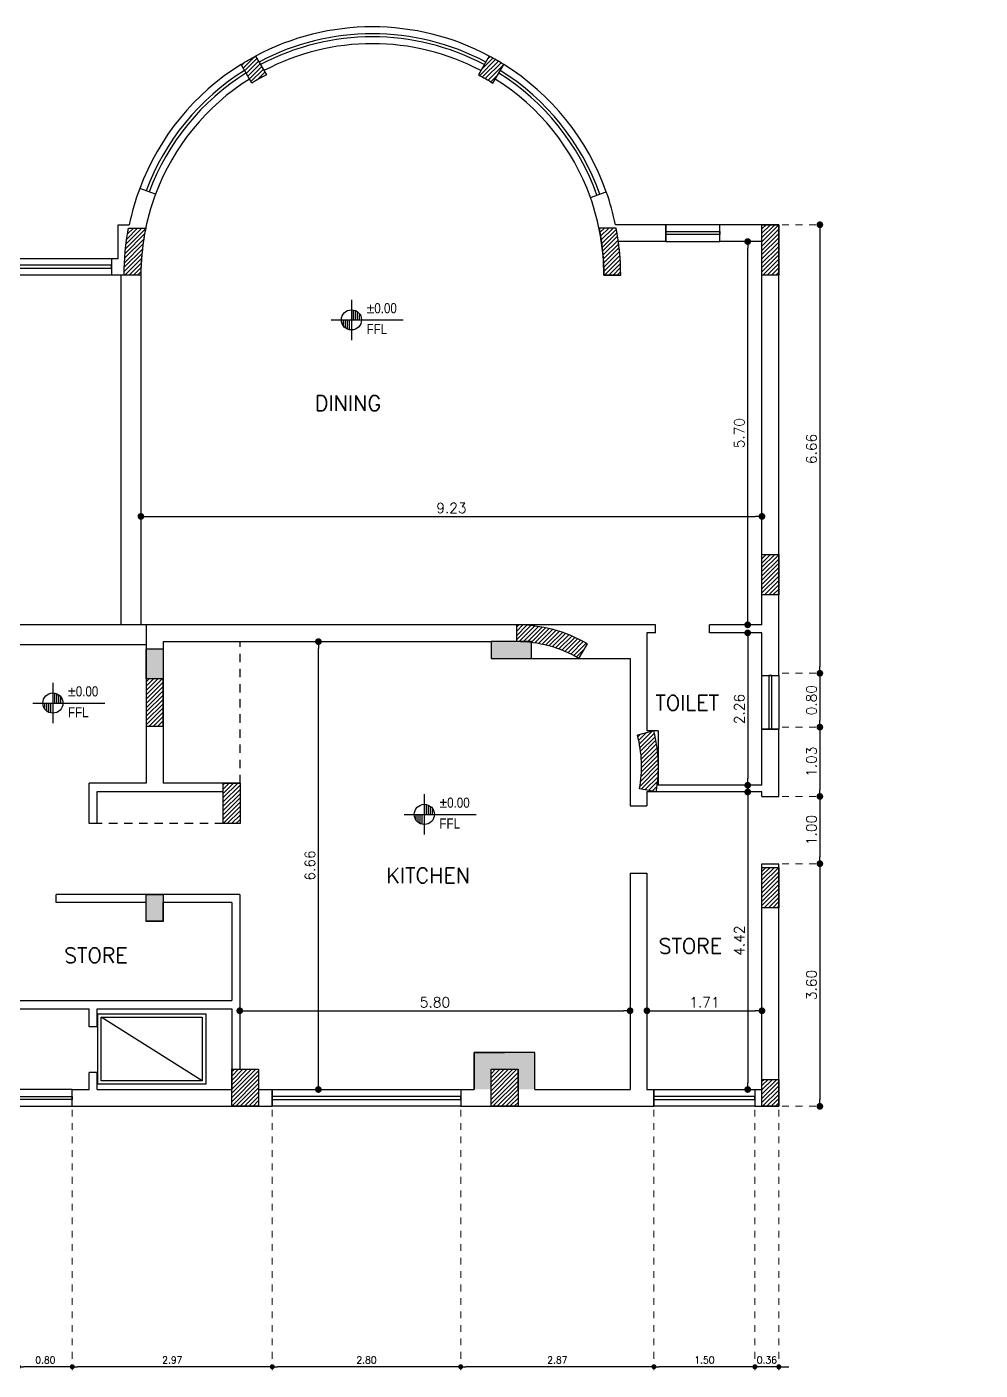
# Model space of a CAD drawing. Header units: metres. Extents: x 2217 to 2595, y -381 to -273.
# Drawn here: x 2360.15 to 2374.32, y -361.65 to -341.69 of the extents above; entities that cross this region are included whole.
import ezdxf

# ---------------------------------------------------------------- set-up
doc = ezdxf.new("R2010")
doc.units = ezdxf.units.M
doc.header["$LTSCALE"] = 0.5
doc.header["$MEASUREMENT"] = 0
doc.header["$PDMODE"] = 3
doc.header["$PDSIZE"] = -1
doc.linetypes.add('DOT2', pattern=[0.125, 0, -0.125])
doc.linetypes.add('HIDDEN', pattern=[0.375, 0.25, -0.125])
for name, color, linetype in [('A-COL', 11, 'Continuous'), ('A-COLH', 1, 'Continuous'), ('A-EDM', 3, 'Continuous'), ('A-ELV', 3, 'Continuous'), ('A-LVL', 4, 'Continuous'), ('A-LVL-50', 4, 'Continuous'), ('A-STR', 115, 'Continuous'), ('A-WIN', 132, 'Continuous'), ('ceramic', 6, 'Continuous')]:
    doc.layers.add(name, color=color, linetype=linetype)
doc.layers.add('A-Wall', color=7, linetype='Continuous', lineweight=30)
doc.styles.add('ROMANS', font='romans.shx')
doc.styles.add('S100', font='romans.shx', dxfattribs={"width": 0.9})
doc.styles.add('TECHNIC', font='technic_.ttf')
doc.dimstyles.new('dim50', dxfattribs={"dimscale": 50, "dimtxt": 0.003, "dimasz": 0.002, "dimexe": 0.001, "dimexo": 0.001, "dimgap": 0.001, "dimtad": 1, "dimzin": 0, "dimdsep": 46, "dimtxsty": 'ROMANS', "dimblk": 'DOT', "dimcen": 0, "dimclrd": 5, "dimclre": 1, "dimclrt": 7, "dimadec": 0, "dimazin": 0, "dimtfac": 1, "dimtix": 1, "dimtmove": 2, "dimatfit": 3, "dimldrblk": 'DTICK', "dimfxl": 1, "dimtolj": 1, "dimtzin": 0, "dimlwe": 20, "dimarcsym": 0})
doc.dimstyles.new('dim50 new', dxfattribs={"dimscale": 50, "dimtxt": 0.002, "dimasz": 0.0015, "dimexe": 0.001, "dimexo": 0.001, "dimgap": 0.001, "dimtad": 1, "dimzin": 0, "dimdsep": 46, "dimtxsty": 'ROMANS', "dimblk": 'DOT', "dimcen": 0, "dimclrd": 5, "dimclre": 1, "dimclrt": 7, "dimadec": 0, "dimazin": 0, "dimtfac": 1, "dimtix": 1, "dimtmove": 2, "dimatfit": 3, "dimldrblk": 'DTICK', "dimfxl": 1, "dimtolj": 1, "dimtzin": 0, "dimlwe": 20, "dimarcsym": 0})
pattern_1 = [(45, (-727.746475, -1998.83578), (-0.0318198052, 0.0318198052), [])]
pattern_2 = [(45, (-903.425334, -1947.678706), (-0.0318198052, 0.0318198052), [])]
pattern_3 = [(45, (1613.430856, -2356.567373), (-0.0318198052, 0.0318198052), [])]

# ---------------------------------------------------------------- blocks, each defined once
blk = doc.blocks.new('A$C1746cf11')
at = {"layer": 'A-COL', "ltscale": 0.5}
for points in [[(21, 6.35), (20.75, 6.35), (20.75, 6.8), (21, 6.8)], [(21, 3.148), (20.88, 3.148), (20.88, 3.148), (20.75, 3.148), (20.75, 2.748), (21, 2.748)]]:
    blk.add_hatch(color=4, dxfattribs=at).paths.add_polyline_path(points)
h = blk.add_hatch(color=4, dxfattribs=at)
h.paths.add_polyline_path([(26.475, 6.891, 0.030325), (26.25, 6.905), (26.25, 6.905), (26.075, 6.905), (26.075, 6.655), (26.475, 6.655)])
h.paths.add_polyline_path([(26.075, 6.905), (25.875, 6.905), (25.875, 6.655), (26.075, 6.655)])
h = blk.add_hatch(color=4, dxfattribs=at)
h.paths.add_polyline_path([(26.525, 0.8), (26.075, 0.8), (26.075, 0.55), (26.275, 0.55), (26.275, 0.3), (26.525, 0.3)])
h.paths.add_polyline_path([(26.075, 0.8), (25.625, 0.8), (25.625, 0.3), (25.875, 0.3), (25.875, 0.55), (26.075, 0.55)])
h = blk.add_hatch(color=4, dxfattribs=at)
h.paths.add_polyline_path([(26.525, 0.3), (26.275, 0.3), (26.275, 0.25), (26.525, 0.25)])
h.paths.add_polyline_path([(25.875, 0.3), (25.625, 0.3), (25.625, 0.25), (25.875, 0.25)])
at = {"layer": 'A-COLH', "ltscale": 0.5}
h = blk.add_hatch(dxfattribs=at)
h.set_pattern_fill('ANSI31', color=256, scale=0.36)
h.set_pattern_definition(pattern_1)
edge = h.paths.add_edge_path()
edge.add_line((20.67, 12.35), (20.42, 12.35))
edge.add_arc((24.11, 12.35), 3.69, 169.0646, 180, ccw=False)
edge.add_line((20.487, 13.05), (20.742, 13.05))
edge.add_arc((24.11, 12.35), 3.44, 168.259, 180)
h = blk.add_hatch(dxfattribs=at)
h.set_pattern_fill('ANSI31', color=256, scale=0.36)
h.set_pattern_definition(pattern_1)
edge = h.paths.add_edge_path()
edge.add_line((27.55, 12.35), (27.8, 12.35))
edge.add_arc((24.11, 12.35), 3.69, 0, 10.9354)
edge.add_line((27.733, 13.05), (27.478, 13.05))
edge.add_arc((24.11, 12.35), 3.44, 0, 11.741, ccw=False)
h = blk.add_hatch(dxfattribs=at)
h.set_pattern_fill('ANSI31', color=256, scale=0.36)
h.set_pattern_definition(pattern_1)
h.paths.add_polyline_path([(29.9, 13.1), (30.15, 13.1), (30.15, 12.35), (29.9, 12.35)])
h = blk.add_hatch(dxfattribs=at)
h.set_pattern_fill('ANSI31', color=256, scale=0.36)
h.set_pattern_definition(pattern_1)
h.paths.add_polyline_path([(29.9, 8.2), (30.15, 8.2), (30.15, 7.6), (29.9, 7.6)])
h = blk.add_hatch(dxfattribs=at)
h.set_pattern_fill('ANSI31', color=256, scale=0.36)
h.set_pattern_definition(pattern_2)
h.paths.add_polyline_path([(26.25, 7.155), (26.25, 7.155), (26.25, 6.905, -0.131652), (27.18, 6.656), (27.305, 6.872, 0.131619)])
h = blk.add_hatch(dxfattribs=at)
h.set_pattern_fill('ANSI31', color=256, scale=0.36)
h.set_pattern_definition(pattern_1)
h.paths.add_polyline_path([(21, 6.35), (20.75, 6.35), (20.75, 5.65), (21, 5.65)])
h = blk.add_hatch(dxfattribs=at)
h.set_pattern_fill('ANSI31', color=256, scale=0.36)
h.set_pattern_definition(pattern_2)
h.paths.add_polyline_path([(28.292, 5.577), (28.19, 5.551), (28.19, 4.696), (28.327, 4.671, 0.034974), (28.358, 4.964), (28.358, 5.126, 0.054204)])
h.paths.add_polyline_path([(28.19, 5.551), (28.05, 5.514, -0.108727), (28.081, 4.715), (28.19, 4.696)])
h = blk.add_hatch(dxfattribs=at)
h.set_pattern_fill('ANSI31', color=256, scale=0.36)
h.set_pattern_definition(pattern_1)
h.paths.add_polyline_path([(21.895, 4.8), (22.145, 4.8), (22.145, 4.2), (21.895, 4.2)])
h = blk.add_hatch(dxfattribs=at)
h.set_pattern_fill('ANSI31', color=256, scale=0.36)
h.set_pattern_definition(pattern_1)
h.paths.add_polyline_path([(29.9, 3.55), (30.15, 3.55), (30.15, 2.95), (29.9, 2.95)])
h = blk.add_hatch(dxfattribs=at)
h.set_pattern_fill('ANSI31', color=256, scale=0.36)
h.set_pattern_definition(pattern_1)
h.paths.add_polyline_path([(22.02, 0.55), (22.42, 0.55), (22.42, 0), (22.02, 0)])
h = blk.add_hatch(dxfattribs=at)
h.set_pattern_fill('ANSI31', color=256, scale=0.36)
h.set_pattern_definition(pattern_1)
h.paths.add_polyline_path([(25.875, 0.55), (26.275, 0.55), (26.275, 0), (25.875, 0)])
h = blk.add_hatch(dxfattribs=at)
h.set_pattern_fill('ANSI31', color=256, scale=0.36)
h.set_pattern_definition(pattern_1)
h.paths.add_polyline_path([(29.9, 0.4), (30.15, 0.4), (30.15, 0), (29.9, 0)])
at = {"layer": 'A-COL', "ltscale": 0.5}
for p, q in [((26.25, 7.155), (26.25, 6.905)), ((27.18, 6.656), (27.305, 6.872)), ((28.292, 5.577), (28.05, 5.514)), ((28.327, 4.671), (28.081, 4.715)), ((25.625, 0.25), (25.625, 0.8)), ((25.625, 0.8), (26.075, 0.8)), ((26.525, 0.8), (26.075, 0.8)), ((26.525, 0.25), (26.525, 0.8)), ((26.275, 0.25), (26.275, 0.55))]:
    blk.add_line(p, q, dxfattribs=at)
for points in [[(20.67, 12.35), (20.42, 12.35, -0.047751), (20.487, 13.05), (20.742, 13.05, 0.051275)], [(27.55, 12.35), (27.8, 12.35, 0.047751), (27.733, 13.05), (27.478, 13.05, -0.051275)]]:
    blk.add_lwpolyline(points, format="xyb", close=True, dxfattribs=at)
for points in [[(29.9, 13.1), (30.15, 13.1), (30.15, 12.35), (29.9, 12.35)], [(29.9, 8.2), (30.15, 8.2), (30.15, 7.6), (29.9, 7.6)], [(21, 6.35), (20.75, 6.35), (20.75, 6.8), (21, 6.8)], [(25.875, 6.655), (26.475, 6.655), (26.475, 6.906), (25.875, 6.906)], [(20.75, 5.65), (21, 5.65), (21, 5.8), (21, 6.35), (20.75, 6.35)], [(21.895, 4.8), (22.145, 4.8), (22.145, 4.2), (21.895, 4.2)], [(29.9, 3.55), (30.15, 3.55), (30.15, 2.95), (29.9, 2.95)], [(20.75, 3.148), (21, 3.148), (21, 2.748), (20.75, 2.748)], [(22.02, 0.55), (22.42, 0.55), (22.42, 0), (22.02, 0)], [(25.875, 0.55), (26.275, 0.55), (26.275, 0), (25.875, 0)], [(29.9, 0.4), (30.15, 0.4), (30.15, 0), (29.9, 0)]]:
    blk.add_lwpolyline(points, close=True, dxfattribs=at)
for radius, start, end in [(2.11, 60, 90), (1.86, 60, 90), (1.86, 349.7886, 14.6096), (2.11, 349.7886, 14.6096)]:
    blk.add_arc((26.25, 5.045), radius, start, end, dxfattribs=at)
blk = doc.blocks.new('_Dot')
at = {"color": 0, "linetype": 'ByBlock', "lineweight": -2}
blk.add_line((-0.5, 0), (-1, 0), dxfattribs=at)
at = {"color": 0, "linetype": 'ByBlock', "const_width": 0.5}
blk.add_lwpolyline([(-0.25, 0, 1), (0.25, 0, 1)], format="xyb", close=True, dxfattribs=at)
blk = doc.blocks.new('*D89')
at = {"layer": 'A-EDM', "color": 1, "linetype": 'DOT2', "lineweight": 20, "ltscale": 0.5, "transparency": 16777216}
for p, q in [((2370.972, -357.782), (2370.972, -361.652)), ((2371.327, -357.782), (2371.327, -361.652))]:
    blk.add_line(p, q, dxfattribs=at)
at = {"layer": 'A-EDM', "color": 5, "lineweight": -2, "ltscale": 0.5, "transparency": 16777216}
for p, q in [((2370.897, -361.602), (2370.822, -361.602)), ((2371.327, -361.602), (2370.972, -361.602)), ((2371.402, -361.602), (2371.477, -361.602))]:
    blk.add_line(p, q, dxfattribs=at)
at = {"layer": 'DEFPOINTS', "color": 0, "ltscale": 0.5, "transparency": 16777216}
for p in [(2370.972, -357.732), (2371.327, -357.732), (2370.972, -361.602)]:
    blk.add_point(p, dxfattribs=at)
at = {"layer": 'A-EDM', "color": 5, "lineweight": -2, "ltscale": 0.5, "transparency": 16777216, "xscale": 0.075, "yscale": 0.075, "zscale": 0.075}
blk.add_blockref('_Dot', (2370.972, -361.602), dxfattribs=at)
at = {"layer": 'A-EDM', "color": 5, "lineweight": -2, "ltscale": 0.5, "transparency": 16777216, "xscale": 0.075, "yscale": 0.075, "zscale": 0.075, "rotation": 180}
blk.add_blockref('_Dot', (2371.327, -361.602), dxfattribs=at)
at = {"layer": 'A-EDM', "color": 7, "ltscale": 0.5, "transparency": 16777216, "insert": (2371.15, -361.502), "char_height": 0.1, "attachment_point": 5, "style": 'ROMANS'}
blk.add_mtext('\\A1;0.36', dxfattribs=at)
blk = doc.blocks.new('DTICK')
for p, q in [((-1.21, 0), (1.21, 0)), ((0, 1.21), (0, -1.21))]:
    blk.add_line(p, q)
at = {"color": 3}
blk.add_line((-0.63, -0.63), (0.63, 0.63), dxfattribs=at)
blk = doc.blocks.new('*D90')
at = {"layer": 'A-EDM', "color": 1, "linetype": 'DOT2', "lineweight": 20, "ltscale": 0.5, "transparency": 16777216}
for p, q in [((2369.472, -357.782), (2369.472, -361.652)), ((2370.972, -357.782), (2370.972, -361.652))]:
    blk.add_line(p, q, dxfattribs=at)
at = {"layer": 'A-EDM', "color": 5, "lineweight": -2, "ltscale": 0.5, "transparency": 16777216}
blk.add_line((2370.897, -361.602), (2369.547, -361.602), dxfattribs=at)
at = {"layer": 'DEFPOINTS', "color": 0, "ltscale": 0.5, "transparency": 16777216}
for p in [(2369.472, -357.732), (2370.972, -357.732), (2369.472, -361.602)]:
    blk.add_point(p, dxfattribs=at)
at = {"layer": 'A-EDM', "color": 5, "lineweight": -2, "ltscale": 0.5, "transparency": 16777216, "xscale": 0.075, "yscale": 0.075, "zscale": 0.075, "rotation": 180}
blk.add_blockref('_Dot', (2369.472, -361.602), dxfattribs=at)
at = {"layer": 'A-EDM', "color": 5, "lineweight": -2, "ltscale": 0.5, "transparency": 16777216, "xscale": 0.075, "yscale": 0.075, "zscale": 0.075}
blk.add_blockref('_Dot', (2370.972, -361.602), dxfattribs=at)
at = {"layer": 'A-EDM', "color": 7, "ltscale": 0.5, "transparency": 16777216, "insert": (2370.222, -361.502), "char_height": 0.1, "attachment_point": 5, "style": 'ROMANS'}
blk.add_mtext('\\A1;1.50', dxfattribs=at)
blk = doc.blocks.new('*D91')
at = {"layer": 'A-EDM', "color": 1, "linetype": 'DOT2', "lineweight": 20, "ltscale": 0.5, "transparency": 16777216}
for p, q in [((2366.6, -357.782), (2366.6, -361.652)), ((2369.472, -357.782), (2369.472, -361.652))]:
    blk.add_line(p, q, dxfattribs=at)
at = {"layer": 'A-EDM', "color": 5, "lineweight": -2, "ltscale": 0.5, "transparency": 16777216}
blk.add_line((2369.397, -361.602), (2366.675, -361.602), dxfattribs=at)
at = {"layer": 'DEFPOINTS', "color": 0, "ltscale": 0.5, "transparency": 16777216}
for p in [(2366.6, -357.732), (2369.472, -357.732), (2366.6, -361.602)]:
    blk.add_point(p, dxfattribs=at)
at = {"layer": 'A-EDM', "color": 5, "lineweight": -2, "ltscale": 0.5, "transparency": 16777216, "xscale": 0.075, "yscale": 0.075, "zscale": 0.075, "rotation": 180}
blk.add_blockref('_Dot', (2366.6, -361.602), dxfattribs=at)
at = {"layer": 'A-EDM', "color": 5, "lineweight": -2, "ltscale": 0.5, "transparency": 16777216, "xscale": 0.075, "yscale": 0.075, "zscale": 0.075}
blk.add_blockref('_Dot', (2369.472, -361.602), dxfattribs=at)
at = {"layer": 'A-EDM', "color": 7, "ltscale": 0.5, "transparency": 16777216, "insert": (2368.036, -361.502), "char_height": 0.1, "attachment_point": 5, "style": 'ROMANS'}
blk.add_mtext('\\A1;2.87', dxfattribs=at)
blk = doc.blocks.new('*D92')
at = {"layer": 'A-EDM', "color": 1, "linetype": 'DOT2', "lineweight": 20, "ltscale": 0.5, "transparency": 16777216}
for p, q in [((2363.8, -357.782), (2363.8, -361.652)), ((2366.6, -357.782), (2366.6, -361.652))]:
    blk.add_line(p, q, dxfattribs=at)
at = {"layer": 'A-EDM', "color": 5, "lineweight": -2, "ltscale": 0.5, "transparency": 16777216}
blk.add_line((2366.525, -361.602), (2363.875, -361.602), dxfattribs=at)
at = {"layer": 'DEFPOINTS', "color": 0, "ltscale": 0.5, "transparency": 16777216}
for p in [(2363.8, -357.732), (2366.6, -357.732), (2363.8, -361.602)]:
    blk.add_point(p, dxfattribs=at)
at = {"layer": 'A-EDM', "color": 5, "lineweight": -2, "ltscale": 0.5, "transparency": 16777216, "xscale": 0.075, "yscale": 0.075, "zscale": 0.075, "rotation": 180}
blk.add_blockref('_Dot', (2363.8, -361.602), dxfattribs=at)
at = {"layer": 'A-EDM', "color": 5, "lineweight": -2, "ltscale": 0.5, "transparency": 16777216, "xscale": 0.075, "yscale": 0.075, "zscale": 0.075}
blk.add_blockref('_Dot', (2366.6, -361.602), dxfattribs=at)
at = {"layer": 'A-EDM', "color": 7, "ltscale": 0.5, "transparency": 16777216, "insert": (2365.2, -361.502), "char_height": 0.1, "attachment_point": 5, "style": 'ROMANS'}
blk.add_mtext('\\A1;2.80', dxfattribs=at)
blk = doc.blocks.new('*D93')
at = {"layer": 'A-EDM', "color": 1, "linetype": 'DOT2', "lineweight": 20, "ltscale": 0.5, "transparency": 16777216}
for p, q in [((2360.828, -357.782), (2360.828, -361.652)), ((2363.8, -357.782), (2363.8, -361.652))]:
    blk.add_line(p, q, dxfattribs=at)
at = {"layer": 'A-EDM', "color": 5, "lineweight": -2, "ltscale": 0.5, "transparency": 16777216}
blk.add_line((2363.725, -361.602), (2360.903, -361.602), dxfattribs=at)
at = {"layer": 'DEFPOINTS', "color": 0, "ltscale": 0.5, "transparency": 16777216}
for p in [(2360.828, -357.732), (2363.8, -357.732), (2360.828, -361.602)]:
    blk.add_point(p, dxfattribs=at)
at = {"layer": 'A-EDM', "color": 5, "lineweight": -2, "ltscale": 0.5, "transparency": 16777216, "xscale": 0.075, "yscale": 0.075, "zscale": 0.075, "rotation": 180}
blk.add_blockref('_Dot', (2360.828, -361.602), dxfattribs=at)
at = {"layer": 'A-EDM', "color": 5, "lineweight": -2, "ltscale": 0.5, "transparency": 16777216, "xscale": 0.075, "yscale": 0.075, "zscale": 0.075}
blk.add_blockref('_Dot', (2363.8, -361.602), dxfattribs=at)
at = {"layer": 'A-EDM', "color": 7, "ltscale": 0.5, "transparency": 16777216, "insert": (2362.314, -361.502), "char_height": 0.1, "attachment_point": 5, "style": 'ROMANS'}
blk.add_mtext('\\A1;2.97', dxfattribs=at)
blk = doc.blocks.new('*D94')
at = {"layer": 'A-EDM', "color": 1, "linetype": 'DOT2', "lineweight": 20, "ltscale": 0.5, "transparency": 16777216}
for p, q in [((2360.028, -357.782), (2360.028, -361.652)), ((2360.828, -357.782), (2360.828, -361.652))]:
    blk.add_line(p, q, dxfattribs=at)
at = {"layer": 'A-EDM', "color": 5, "lineweight": -2, "ltscale": 0.5, "transparency": 16777216}
blk.add_line((2360.753, -361.602), (2360.103, -361.602), dxfattribs=at)
at = {"layer": 'DEFPOINTS', "color": 0, "ltscale": 0.5, "transparency": 16777216}
for p in [(2360.028, -357.732), (2360.828, -357.732), (2360.028, -361.602)]:
    blk.add_point(p, dxfattribs=at)
at = {"layer": 'A-EDM', "color": 5, "lineweight": -2, "ltscale": 0.5, "transparency": 16777216, "xscale": 0.075, "yscale": 0.075, "zscale": 0.075, "rotation": 180}
blk.add_blockref('_Dot', (2360.028, -361.602), dxfattribs=at)
at = {"layer": 'A-EDM', "color": 5, "lineweight": -2, "ltscale": 0.5, "transparency": 16777216, "xscale": 0.075, "yscale": 0.075, "zscale": 0.075}
blk.add_blockref('_Dot', (2360.828, -361.602), dxfattribs=at)
at = {"layer": 'A-EDM', "color": 7, "ltscale": 0.5, "transparency": 16777216, "insert": (2360.428, -361.502), "char_height": 0.1, "attachment_point": 5, "style": 'ROMANS'}
blk.add_mtext('\\A1;0.80', dxfattribs=at)
blk = doc.blocks.new('*D214')
at = {"layer": 'A-EDM', "color": 1, "linetype": 'DOT2', "lineweight": 20, "ltscale": 0.5, "transparency": 16777216}
for p, q in [((2371.377, -344.632), (2371.987, -344.632)), ((2371.377, -351.297), (2371.987, -351.297))]:
    blk.add_line(p, q, dxfattribs=at)
at = {"layer": 'A-EDM', "color": 5, "lineweight": -2, "ltscale": 0.5, "transparency": 16777216}
blk.add_line((2371.937, -344.732), (2371.937, -351.197), dxfattribs=at)
at = {"layer": 'DEFPOINTS', "color": 0, "ltscale": 0.5, "transparency": 16777216}
for p in [(2371.327, -344.632), (2371.327, -351.297), (2371.937, -351.297)]:
    blk.add_point(p, dxfattribs=at)
at = {"layer": 'A-EDM', "color": 5, "lineweight": -2, "ltscale": 0.5, "transparency": 16777216, "xscale": 0.1, "yscale": 0.1, "zscale": 0.1}
for p, rotation in [((2371.937, -344.632), 90), ((2371.937, -351.297), 270)]:
    blk.add_blockref('_Dot', p, dxfattribs=dict(at, rotation=rotation))
at = {"layer": 'A-EDM', "color": 7, "ltscale": 0.5, "transparency": 16777216, "insert": (2371.812, -347.964), "char_height": 0.15, "attachment_point": 5, "rotation": 90, "style": 'ROMANS'}
blk.add_mtext('\\A1;6.66', dxfattribs=at)
blk = doc.blocks.new('*D212')
at = {"layer": 'A-EDM', "color": 1, "linetype": 'DOT2', "lineweight": 20, "ltscale": 0.5, "transparency": 16777216}
for p, q in [((2371.377, -351.297), (2371.987, -351.297)), ((2371.377, -352.097), (2371.987, -352.097))]:
    blk.add_line(p, q, dxfattribs=at)
at = {"layer": 'A-EDM', "color": 5, "lineweight": -2, "ltscale": 0.5, "transparency": 16777216}
blk.add_line((2371.937, -351.397), (2371.937, -351.997), dxfattribs=at)
at = {"layer": 'DEFPOINTS', "color": 0, "ltscale": 0.5, "transparency": 16777216}
for p in [(2371.327, -351.297), (2371.327, -352.097), (2371.937, -352.097)]:
    blk.add_point(p, dxfattribs=at)
at = {"layer": 'A-EDM', "color": 5, "lineweight": -2, "ltscale": 0.5, "transparency": 16777216, "xscale": 0.1, "yscale": 0.1, "zscale": 0.1}
for p, rotation in [((2371.937, -351.297), 90), ((2371.937, -352.097), 270)]:
    blk.add_blockref('_Dot', p, dxfattribs=dict(at, rotation=rotation))
at = {"layer": 'A-EDM', "color": 7, "ltscale": 0.5, "transparency": 16777216, "insert": (2371.812, -351.697), "char_height": 0.15, "attachment_point": 5, "rotation": 90, "style": 'ROMANS'}
blk.add_mtext('\\A1;0.80', dxfattribs=at)
blk = doc.blocks.new('*D213')
at = {"layer": 'A-EDM', "color": 1, "linetype": 'DOT2', "lineweight": 20, "ltscale": 0.5, "transparency": 16777216}
for p, q in [((2371.377, -352.097), (2371.987, -352.097)), ((2371.377, -353.127), (2371.987, -353.127))]:
    blk.add_line(p, q, dxfattribs=at)
at = {"layer": 'A-EDM', "color": 5, "lineweight": -2, "ltscale": 0.5, "transparency": 16777216}
blk.add_line((2371.937, -352.197), (2371.937, -353.027), dxfattribs=at)
at = {"layer": 'DEFPOINTS', "color": 0, "ltscale": 0.5, "transparency": 16777216}
for p in [(2371.327, -352.097), (2371.327, -353.127), (2371.937, -353.127)]:
    blk.add_point(p, dxfattribs=at)
at = {"layer": 'A-EDM', "color": 5, "lineweight": -2, "ltscale": 0.5, "transparency": 16777216, "xscale": 0.1, "yscale": 0.1, "zscale": 0.1}
for p, rotation in [((2371.937, -352.097), 90), ((2371.937, -353.127), 270)]:
    blk.add_blockref('_Dot', p, dxfattribs=dict(at, rotation=rotation))
at = {"layer": 'A-EDM', "color": 7, "ltscale": 0.5, "transparency": 16777216, "insert": (2371.812, -352.612), "char_height": 0.15, "attachment_point": 5, "rotation": 90, "style": 'ROMANS'}
blk.add_mtext('\\A1;1.03', dxfattribs=at)
blk = doc.blocks.new('*D228')
at = {"layer": 'A-EDM', "color": 1, "linetype": 'DOT2', "lineweight": 20, "ltscale": 0.5, "transparency": 16777216}
for p, q in [((2363.317, -357.132), (2363.317, -356.262)), ((2369.117, -357.132), (2369.117, -356.262))]:
    blk.add_line(p, q, dxfattribs=at)
at = {"layer": 'A-EDM', "color": 5, "lineweight": -2, "ltscale": 0.5, "transparency": 16777216}
blk.add_line((2363.417, -356.312), (2369.017, -356.312), dxfattribs=at)
at = {"layer": 'DEFPOINTS', "color": 0, "ltscale": 0.5, "transparency": 16777216}
for p in [(2369.117, -356.312), (2363.317, -357.182), (2369.117, -357.182)]:
    blk.add_point(p, dxfattribs=at)
at = {"layer": 'A-EDM', "color": 5, "lineweight": -2, "ltscale": 0.5, "transparency": 16777216, "xscale": 0.1, "yscale": 0.1, "zscale": 0.1, "rotation": 180}
blk.add_blockref('_Dot', (2363.317, -356.312), dxfattribs=at)
at = {"layer": 'A-EDM', "color": 5, "lineweight": -2, "ltscale": 0.5, "transparency": 16777216, "xscale": 0.1, "yscale": 0.1, "zscale": 0.1}
blk.add_blockref('_Dot', (2369.117, -356.312), dxfattribs=at)
at = {"layer": 'A-EDM', "color": 7, "ltscale": 0.5, "transparency": 16777216, "insert": (2366.217, -356.187), "char_height": 0.15, "attachment_point": 5, "style": 'ROMANS'}
blk.add_mtext('\\A1;5.80', dxfattribs=at)
blk = doc.blocks.new('*D229')
at = {"layer": 'A-EDM', "color": 1, "linetype": 'DOT2', "lineweight": 20, "ltscale": 0.5, "transparency": 16777216}
for p, q in [((2369.367, -357.432), (2369.367, -356.262)), ((2371.077, -357.432), (2371.077, -356.262))]:
    blk.add_line(p, q, dxfattribs=at)
at = {"layer": 'A-EDM', "color": 5, "lineweight": -2, "ltscale": 0.5, "transparency": 16777216}
blk.add_line((2369.467, -356.312), (2370.977, -356.312), dxfattribs=at)
at = {"layer": 'DEFPOINTS', "color": 0, "ltscale": 0.5, "transparency": 16777216}
for p in [(2371.077, -356.312), (2369.367, -357.482), (2371.077, -357.482)]:
    blk.add_point(p, dxfattribs=at)
at = {"layer": 'A-EDM', "color": 5, "lineweight": -2, "ltscale": 0.5, "transparency": 16777216, "xscale": 0.1, "yscale": 0.1, "zscale": 0.1, "rotation": 180}
blk.add_blockref('_Dot', (2369.367, -356.312), dxfattribs=at)
at = {"layer": 'A-EDM', "color": 5, "lineweight": -2, "ltscale": 0.5, "transparency": 16777216, "xscale": 0.1, "yscale": 0.1, "zscale": 0.1}
blk.add_blockref('_Dot', (2371.077, -356.312), dxfattribs=at)
at = {"layer": 'A-EDM', "color": 7, "ltscale": 0.5, "transparency": 16777216, "insert": (2370.222, -356.187), "char_height": 0.15, "attachment_point": 5, "style": 'ROMANS'}
blk.add_mtext('\\A1;1.71', dxfattribs=at)
blk = doc.blocks.new('*D230')
at = {"layer": 'A-EDM', "color": 1, "linetype": 'DOT2', "lineweight": 20, "ltscale": 0.5, "transparency": 16777216}
for p, q in [((2371.027, -353.061), (2370.815, -353.061)), ((2371.027, -357.482), (2370.815, -357.482))]:
    blk.add_line(p, q, dxfattribs=at)
at = {"layer": 'A-EDM', "color": 5, "lineweight": -2, "ltscale": 0.5, "transparency": 16777216}
blk.add_line((2370.865, -353.161), (2370.865, -357.382), dxfattribs=at)
at = {"layer": 'DEFPOINTS', "color": 0, "ltscale": 0.5, "transparency": 16777216}
for p in [(2371.077, -353.061), (2370.865, -357.482), (2371.077, -357.482)]:
    blk.add_point(p, dxfattribs=at)
at = {"layer": 'A-EDM', "color": 5, "lineweight": -2, "ltscale": 0.5, "transparency": 16777216, "xscale": 0.1, "yscale": 0.1, "zscale": 0.1}
for p, rotation in [((2370.865, -353.061), 90), ((2370.865, -357.482), 270)]:
    blk.add_blockref('_Dot', p, dxfattribs=dict(at, rotation=rotation))
at = {"layer": 'A-EDM', "color": 7, "ltscale": 0.5, "transparency": 16777216, "insert": (2370.74, -355.271), "char_height": 0.15, "attachment_point": 5, "rotation": 90, "style": 'ROMANS'}
blk.add_mtext('\\A1;4.42', dxfattribs=at)
blk = doc.blocks.new('*D231')
at = {"layer": 'A-EDM', "color": 1, "linetype": 'DOT2', "lineweight": 20, "ltscale": 0.5, "transparency": 16777216}
for p, q in [((2371.027, -350.697), (2370.815, -350.697)), ((2371.027, -352.961), (2370.815, -352.961))]:
    blk.add_line(p, q, dxfattribs=at)
at = {"layer": 'A-EDM', "color": 5, "lineweight": -2, "ltscale": 0.5, "transparency": 16777216}
blk.add_line((2370.865, -350.797), (2370.865, -352.861), dxfattribs=at)
at = {"layer": 'DEFPOINTS', "color": 0, "ltscale": 0.5, "transparency": 16777216}
for p in [(2371.077, -350.697), (2370.865, -352.961), (2371.077, -352.961)]:
    blk.add_point(p, dxfattribs=at)
at = {"layer": 'A-EDM', "color": 5, "lineweight": -2, "ltscale": 0.5, "transparency": 16777216, "xscale": 0.1, "yscale": 0.1, "zscale": 0.1}
for p, rotation in [((2370.865, -350.697), 90), ((2370.865, -352.961), 270)]:
    blk.add_blockref('_Dot', p, dxfattribs=dict(at, rotation=rotation))
at = {"layer": 'A-EDM', "color": 7, "ltscale": 0.5, "transparency": 16777216, "insert": (2370.74, -351.829), "char_height": 0.15, "attachment_point": 5, "rotation": 90, "style": 'ROMANS'}
blk.add_mtext('\\A1;2.26', dxfattribs=at)
blk = doc.blocks.new('*D232')
at = {"layer": 'A-EDM', "color": 1, "linetype": 'DOT2', "lineweight": 20, "ltscale": 0.5, "transparency": 16777216}
for p, q in [((2364.565, -350.827), (2364.435, -350.827)), ((2363.85, -357.482), (2364.535, -357.482))]:
    blk.add_line(p, q, dxfattribs=at)
at = {"layer": 'A-EDM', "color": 5, "lineweight": -2, "ltscale": 0.5, "transparency": 16777216}
blk.add_line((2364.485, -357.382), (2364.485, -350.927), dxfattribs=at)
at = {"layer": 'DEFPOINTS', "color": 0, "ltscale": 0.5, "transparency": 16777216}
for p in [(2364.485, -350.827), (2364.615, -350.827), (2363.8, -357.482)]:
    blk.add_point(p, dxfattribs=at)
at = {"layer": 'A-EDM', "color": 5, "lineweight": -2, "ltscale": 0.5, "transparency": 16777216, "xscale": 0.1, "yscale": 0.1, "zscale": 0.1}
for p, rotation in [((2364.485, -350.827), 90), ((2364.485, -357.482), 270)]:
    blk.add_blockref('_Dot', p, dxfattribs=dict(at, rotation=rotation))
at = {"layer": 'A-EDM', "color": 7, "ltscale": 0.5, "transparency": 16777216, "insert": (2364.36, -354.154), "char_height": 0.15, "attachment_point": 5, "rotation": 90, "style": 'ROMANS'}
blk.add_mtext('\\A1;6.66', dxfattribs=at)
blk = doc.blocks.new('*D233')
at = {"layer": 'A-EDM', "color": 1, "linetype": 'DOT2', "lineweight": 20, "ltscale": 0.5, "transparency": 16777216}
for p, q in [((2371.027, -344.882), (2370.815, -344.882)), ((2371.027, -350.577), (2370.815, -350.577))]:
    blk.add_line(p, q, dxfattribs=at)
at = {"layer": 'A-EDM', "color": 5, "lineweight": -2, "ltscale": 0.5, "transparency": 16777216}
blk.add_line((2370.865, -350.477), (2370.865, -344.982), dxfattribs=at)
at = {"layer": 'DEFPOINTS', "color": 0, "ltscale": 0.5, "transparency": 16777216}
for p in [(2370.865, -344.882), (2371.077, -344.882), (2371.077, -350.577)]:
    blk.add_point(p, dxfattribs=at)
at = {"layer": 'A-EDM', "color": 5, "lineweight": -2, "ltscale": 0.5, "transparency": 16777216, "xscale": 0.1, "yscale": 0.1, "zscale": 0.1}
for p, rotation in [((2370.865, -344.882), 90), ((2370.865, -350.577), 270)]:
    blk.add_blockref('_Dot', p, dxfattribs=dict(at, rotation=rotation))
at = {"layer": 'A-EDM', "color": 7, "ltscale": 0.5, "transparency": 16777216, "insert": (2370.74, -347.729), "char_height": 0.15, "attachment_point": 5, "rotation": 90, "style": 'ROMANS'}
blk.add_mtext('\\A1;5.70', dxfattribs=at)
blk = doc.blocks.new('*D234')
at = {"layer": 'A-EDM', "color": 1, "linetype": 'DOT2', "lineweight": 20, "ltscale": 0.5, "transparency": 16777216}
for p, q in [((2361.847, -349.782), (2361.847, -348.916)), ((2371.077, -349.782), (2371.077, -348.916))]:
    blk.add_line(p, q, dxfattribs=at)
at = {"layer": 'A-EDM', "color": 5, "lineweight": -2, "ltscale": 0.5, "transparency": 16777216}
blk.add_line((2361.947, -348.966), (2370.977, -348.966), dxfattribs=at)
at = {"layer": 'DEFPOINTS', "color": 0, "ltscale": 0.5, "transparency": 16777216}
for p in [(2371.077, -348.966), (2361.847, -349.832), (2371.077, -349.832)]:
    blk.add_point(p, dxfattribs=at)
at = {"layer": 'A-EDM', "color": 5, "lineweight": -2, "ltscale": 0.5, "transparency": 16777216, "xscale": 0.1, "yscale": 0.1, "zscale": 0.1, "rotation": 180}
blk.add_blockref('_Dot', (2361.847, -348.966), dxfattribs=at)
at = {"layer": 'A-EDM', "color": 5, "lineweight": -2, "ltscale": 0.5, "transparency": 16777216, "xscale": 0.1, "yscale": 0.1, "zscale": 0.1}
blk.add_blockref('_Dot', (2371.077, -348.966), dxfattribs=at)
at = {"layer": 'A-EDM', "color": 7, "ltscale": 0.5, "transparency": 16777216, "insert": (2366.462, -348.841), "char_height": 0.15, "attachment_point": 5, "style": 'ROMANS'}
blk.add_mtext('\\A1;9.23', dxfattribs=at)
blk = doc.blocks.new('LEV')
for p, q in [((0, 400), (0, -400)), ((-400, 0), (1028, 0)), ((-160, -120), (-160, 0)), ((-120, -160), (-120, 0)), ((-80, -183), (-80, 0)), ((-40, -196), (-40, 0)), ((40, 0), (40, 196)), ((80, 0), (80, 183)), ((120, 0), (120, 160)), ((160, 0), (160, 120))]:
    blk.add_line(p, q)
blk.add_circle((0, 0), 200)
at = {"style": 'S100', "width": 0.9, "flags": 12}
for tag, p in [('L', (300, 132)), ('P', (300, -392))]:
    blk.add_attdef(tag, p, '', height=200, dxfattribs=at)
blk = doc.blocks.new('*D238')
at = {"layer": 'A-EDM', "color": 1, "linetype": 'DOT2', "lineweight": 20, "ltscale": 0.5, "transparency": 16777216}
for p, q in [((2371.377, -353.127), (2371.987, -353.127)), ((2371.377, -354.127), (2371.987, -354.127))]:
    blk.add_line(p, q, dxfattribs=at)
at = {"layer": 'A-EDM', "color": 5, "lineweight": -2, "ltscale": 0.5, "transparency": 16777216}
blk.add_line((2371.937, -353.227), (2371.937, -354.027), dxfattribs=at)
at = {"layer": 'DEFPOINTS', "color": 0, "ltscale": 0.5, "transparency": 16777216}
for p in [(2371.327, -353.127), (2371.327, -354.127), (2371.937, -354.127)]:
    blk.add_point(p, dxfattribs=at)
at = {"layer": 'A-EDM', "color": 5, "lineweight": -2, "ltscale": 0.5, "transparency": 16777216, "xscale": 0.1, "yscale": 0.1, "zscale": 0.1}
for p, rotation in [((2371.937, -353.127), 90), ((2371.937, -354.127), 270)]:
    blk.add_blockref('_Dot', p, dxfattribs=dict(at, rotation=rotation))
at = {"layer": 'A-EDM', "color": 7, "ltscale": 0.5, "transparency": 16777216, "insert": (2371.812, -353.627), "char_height": 0.15, "attachment_point": 5, "rotation": 90, "style": 'ROMANS'}
blk.add_mtext('\\A1;1.00', dxfattribs=at)
blk = doc.blocks.new('*D239')
at = {"layer": 'A-EDM', "color": 1, "linetype": 'DOT2', "lineweight": 20, "ltscale": 0.5, "transparency": 16777216}
for p, q in [((2371.377, -354.127), (2371.987, -354.127)), ((2371.377, -357.732), (2371.987, -357.732))]:
    blk.add_line(p, q, dxfattribs=at)
at = {"layer": 'A-EDM', "color": 5, "lineweight": -2, "ltscale": 0.5, "transparency": 16777216}
blk.add_line((2371.937, -354.227), (2371.937, -357.632), dxfattribs=at)
at = {"layer": 'DEFPOINTS', "color": 0, "ltscale": 0.5, "transparency": 16777216}
for p in [(2371.327, -354.127), (2371.327, -357.732), (2371.937, -357.732)]:
    blk.add_point(p, dxfattribs=at)
at = {"layer": 'A-EDM', "color": 5, "lineweight": -2, "ltscale": 0.5, "transparency": 16777216, "xscale": 0.1, "yscale": 0.1, "zscale": 0.1}
for p, rotation in [((2371.937, -354.127), 90), ((2371.937, -357.732), 270)]:
    blk.add_blockref('_Dot', p, dxfattribs=dict(at, rotation=rotation))
at = {"layer": 'A-EDM', "color": 7, "ltscale": 0.5, "transparency": 16777216, "insert": (2371.812, -355.93), "char_height": 0.15, "attachment_point": 5, "rotation": 90, "style": 'ROMANS'}
blk.add_mtext('\\A1;3.60', dxfattribs=at)
blk = doc.blocks.new('*D318')
at = {"layer": 'ceramic', "color": 5, "lineweight": -2, "ltscale": 0.5, "transparency": 16777216}
for p, q in [((2571.034, -352.616), (2574.918, -348.658)), ((2281.125, -354.984), (2281.125, -356.062))]:
    blk.add_line(p, q, dxfattribs=at)
at = {"layer": 'ceramic', "color": 1, "linetype": 'DOT2', "lineweight": 20, "ltscale": 0.5, "transparency": 16777216}
for p, q in [((2574.955, -348.554), (2574.953, -348.551)), ((2570.931, -352.655), (2570.928, -352.653)), ((2281.34, -354.884), (2281.075, -354.884)), ((2281.34, -356.162), (2281.075, -356.162))]:
    blk.add_line(p, q, dxfattribs=at)
at = {"layer": 'DEFPOINTS', "color": 0, "ltscale": 0.5, "transparency": 16777216}
for p in [(2574.988, -348.586), (2574.991, -348.589), (2570.966, -352.69), (2281.39, -354.884), (2281.125, -356.162), (2281.39, -356.162)]:
    blk.add_point(p, dxfattribs=at)
at = {"layer": 'ceramic', "color": 5, "lineweight": -2, "ltscale": 0.5, "transparency": 16777216, "xscale": 0.1, "yscale": 0.1, "zscale": 0.1}
for p, rotation in [((2574.988, -348.586), 45.54088658833057), ((2570.964, -352.688), 225.5408865883306), ((2281.125, -354.884), 90), ((2281.125, -356.162), 270)]:
    blk.add_blockref('_Dot', p, dxfattribs=dict(at, rotation=rotation))
at = {"layer": 'ceramic', "color": 7, "ltscale": 0.5, "transparency": 16777216, "char_height": 0.15, "attachment_point": 5, "style": 'ROMANS'}
for s, insert, rotation in [('\\A1;5.75', (2572.887, -350.55), 45.5409), ('\\A1;1.28', (2281, -355.523), 90)]:
    blk.add_mtext(s, dxfattribs=dict(at, insert=insert, rotation=rotation))

msp = doc.modelspace()

# ---------------------------------------------------------------- hatches: boundary and pattern name
at = {"layer": 'A-COLH', "ltscale": 0.5}
h = msp.add_hatch(dxfattribs=at)
h.set_pattern_fill('ANSI31', color=256, scale=0.36)
h.set_pattern_definition(pattern_3)
edge = h.paths.add_edge_path()
edge.add_arc((2365.3224, -345.4423), 3.44, 117.91757, 122.08243)
edge.add_line((2363.4952, -342.5276), (2363.3351, -342.2503))
edge.add_arc((2365.3224, -345.4423), 3.76, 118.09487, 121.90513, ccw=False)
edge.add_line((2363.5516, -342.1253), (2363.7117, -342.4026))
h = msp.add_hatch(dxfattribs=at)
h.set_pattern_fill('ANSI31', color=256, scale=0.36)
h.set_pattern_definition(pattern_3)
edge = h.paths.add_edge_path()
edge.add_arc((2365.2523, -345.4423), 3.44, 57.91757, 62.08243, ccw=False)
edge.add_line((2367.0794, -342.5276), (2367.2395, -342.2503))
edge.add_arc((2365.2523, -345.4423), 3.76, 58.09487, 61.90513)
edge.add_line((2367.023, -342.1253), (2366.8629, -342.4026))

# ---------------------------------------------------------------- linework, layer by layer
at = {"layer": 'A-COL', "ltscale": 0.5}
for points in [[(2363.7117, -342.4026, 0.0181746), (2363.4952, -342.5276), (2363.3351, -342.2503, -0.0166269), (2363.5516, -342.1253)], [(2366.8629, -342.4026, -0.0181746), (2367.0794, -342.5276), (2367.2395, -342.2503, 0.0166269), (2367.023, -342.1253)]]:
    msp.add_lwpolyline(points, format="xyb", close=True, dxfattribs=at)
at = {"layer": 'A-ELV', "linetype": 'HIDDEN'}
for p, q in [((2363.3223, -352.9316), (2363.3223, -350.8266)), ((2363.0723, -353.5316), (2361.1973, -353.5316))]:
    msp.add_line(p, q, dxfattribs=at)
at = {"layer": 'A-STR'}
for p, q in [((2361.5473, -345.3816), (2361.5475, -350.5766, 0)), ((2361.8473, -345.3816), (2361.8475, -350.5766, 0)), ((2361.9273, -350.5766), (2359.5773, -350.5766, 0)), ((2361.9273, -350.8766), (2359.5773, -350.8766, 0))]:
    msp.add_line(p, q, dxfattribs=at)
at = {"layer": 'A-STR', "ltscale": 0.5}
msp.add_line((2362.76, -357.3524), (2361.2573, -356.409), dxfattribs=at)
for points in [[(2362.81, -357.4024), (2361.2073, -357.4024), (2361.2073, -356.359), (2362.81, -356.359)], [(2362.76, -357.3524), (2361.2573, -357.3524), (2361.2573, -356.409), (2362.76, -356.409)]]:
    msp.add_lwpolyline(points, close=True, dxfattribs=at)
at = {"layer": 'A-Wall', "ltscale": 0.5}
for p, q in [((2362.0652, -344.1769), (2361.8303, -344.0912)), ((2368.5283, -344.2284), (2368.7632, -344.1427)), ((2361.5073, -345.1316), (2361.5073, -344.6316)), ((2361.5073, -344.6316), (2361.6744, -344.6316)), ((2369.6503, -344.6316), (2368.9003, -344.6316)), ((2369.6503, -344.8816), (2369.6503, -344.6316)), ((2371.3273, -344.6316), (2370.4503, -344.6316)), ((2370.4503, -344.8816), (2370.4503, -344.6316)), ((2371.3273, -351.3286), (2371.3273, -344.6316)), ((2369.6503, -344.8816), (2368.9433, -344.8816)), ((2371.0773, -344.8816), (2370.4503, -344.8816)), ((2371.0773, -350.5766), (2371.0773, -344.8816)), ((2361.4085, -345.1316), (2361.4085, -345.3816)), ((2361.4085, -345.1316), (2361.5073, -345.1316)), ((2361.8473, -345.3816), (2361.4085, -345.3816)), ((2368.9773, -345.3816), (2368.7273, -345.3816)), ((2361.9273, -350.5766), (2361.9273, -352.9316)), ((2369.4966, -350.5766), (2361.9273, -350.5766)), ((2369.4966, -350.6966), (2369.3673, -350.6966)), ((2369.3673, -350.6966), (2369.3673, -352.1544)), ((2369.4966, -350.6966), (2369.4966, -350.5766)), ((2371.0773, -350.5766), (2370.2966, -350.5766)), ((2370.2966, -350.6966), (2370.2966, -350.5766)), ((2371.0773, -350.6966), (2370.2966, -350.6966)), ((2371.0773, -351.3286), (2371.0773, -350.6966)), ((2362.1773, -350.8266), (2362.1773, -352.9316)), ((2362.1773, -350.8266), (2367.0523, -350.8266)), ((2367.0523, -350.8266), (2367.0523, -351.0766)), ((2367.0523, -351.0766), (2369.1173, -351.0766)), ((2369.1173, -351.0766), (2369.1173, -353.2657)), ((2369.5358, -352.1544), (2369.3673, -352.1544)), ((2369.5358, -352.1544), (2369.5358, -352.9607)), ((2371.0773, -352.9607), (2371.0773, -352.1286)), ((2371.3273, -353.1275), (2371.3273, -352.1286)), ((2361.9273, -352.9316), (2361.0773, -352.9316)), ((2361.0773, -353.5316), (2361.0773, -352.9316)), ((2361.1973, -353.0516), (2363.0723, -353.0516)), ((2361.1973, -353.5316), (2361.1973, -353.0516)), ((2363.3223, -352.9316), (2362.1773, -352.9316)), ((2363.0723, -353.5316), (2363.0723, -353.0516)), ((2363.3223, -352.9316), (2363.3223, -353.5316)), ((2369.3673, -353.0607), (2369.3673, -353.2657)), ((2371.0773, -353.0607), (2369.3673, -353.0607)), ((2371.0773, -352.9607), (2369.5358, -352.9607)), ((2371.0773, -353.1275), (2371.0773, -353.0607)), ((2361.1973, -353.5316), (2361.0773, -353.5316)), ((2363.3223, -353.5316), (2363.0723, -353.5316)), ((2369.1173, -354.2657), (2369.1173, -357.4816)), ((2369.3673, -354.2657), (2369.3673, -357.4816)), ((2371.0773, -357.4816), (2371.0773, -354.1275)), ((2371.3273, -357.7316), (2371.3273, -354.1275)), ((2363.3173, -354.5832), (2360.5893, -354.5832)), ((2363.3173, -354.5832), (2363.3173, -357.1816)), ((2361.9273, -354.7032), (2360.5893, -354.7032)), ((2361.9273, -354.9832), (2361.9273, -354.7032)), ((2363.1973, -354.7032), (2362.1773, -354.7032)), ((2363.1973, -354.7032), (2363.1973, -356.1616)), ((2362.1773, -354.9832), (2361.9273, -354.9832)), ((2359.3273, -356.2816), (2361.0773, -356.2816)), ((2359.5773, -356.1616), (2363.1973, -356.1616)), ((2361.0773, -356.5532), (2361.0773, -356.2816)), ((2361.1973, -356.2816), (2363.1973, -356.2816)), ((2361.1973, -356.5532), (2361.1973, -356.2816)), ((2363.1973, -356.2816), (2363.1973, -357.4816)), ((2363.1973, -356.2816), (2363.1973, -357.4816)), ((2367.7023, -356.9316), (2366.8023, -356.9316)), ((2366.8023, -356.9316), (2366.8023, -357.4816)), ((2367.7023, -357.4816), (2367.7023, -356.9316)), ((2361.0773, -357.4816), (2361.0773, -357.2316)), ((2361.1973, -357.4816), (2361.1973, -357.2316)), ((2363.3173, -357.1816), (2363.5973, -357.1816)), ((2363.5973, -357.1816), (2363.5973, -357.4816)), ((2360.8283, -357.4816), (2361.0773, -357.4816)), ((2360.8283, -357.7316), (2360.8283, -357.4816)), ((2361.1973, -357.4816), (2363.1973, -357.4816)), ((2363.5973, -357.4816), (2363.7998, -357.4816)), ((2366.5998, -357.4816), (2366.8023, -357.4816)), ((2367.7023, -357.4816), (2369.1173, -357.4816)), ((2369.3673, -357.4816), (2369.4723, -357.4816)), ((2370.9723, -357.4816), (2371.0773, -357.4816)), ((2360.8283, -357.7316), (2363.7998, -357.7316)), ((2366.5998, -357.7316), (2369.4723, -357.7316)), ((2370.9723, -357.7316), (2371.3273, -357.7316))]:
    msp.add_line(p, q, dxfattribs=at)
at = {"layer": 'A-Wall'}
for p, q in [((2371.0773, -351.3286), (2371.3273, -351.3286)), ((2371.0773, -352.1286), (2371.3273, -352.1286)), ((2369.1173, -353.2657), (2369.3673, -353.2657)), ((2371.0773, -353.1275), (2371.3273, -353.1275)), ((2369.1173, -354.2657), (2369.3673, -354.2657)), ((2371.0773, -354.1275), (2371.3273, -354.1275)), ((2360.5893, -354.7032), (2360.5893, -354.5832)), ((2362.1773, -354.9832), (2362.1773, -354.7032)), ((2361.1973, -356.5532), (2361.0773, -356.5532)), ((2361.1973, -357.2316), (2361.0773, -357.2316)), ((2363.7998, -357.4816), (2363.7998, -357.7316)), ((2366.5998, -357.4816), (2366.5998, -357.7316)), ((2369.4723, -357.4816), (2369.4723, -357.7316)), ((2370.9723, -357.4816), (2370.9723, -357.7316))]:
    msp.add_line(p, q, dxfattribs=at)
at = {"layer": 'A-Wall', "ltscale": 0.5}
for points in [[(2363.7117, -342.4026, 0.0181746), (2363.4952, -342.5276), (2363.3351, -342.2503, -0.0166269), (2363.5516, -342.1253)], [(2366.8629, -342.4026, -0.0181746), (2367.0794, -342.5276), (2367.2395, -342.2503, 0.0166269), (2367.023, -342.1253)]]:
    msp.add_lwpolyline(points, format="xyb", close=True, dxfattribs=at)
for radius, start, end in [(3.69, 159.53154, 168.2728), (3.44, 159.50055, 180), (3.44, 0, 19.58611), (3.69, 11.7272, 19.61705), (3.69, 0, 7.78761)]:
    msp.add_arc((2365.2873, -345.3816), radius, start, end, dxfattribs=at)
at = {"layer": 'A-WIN'}
for points in [[(2370.4503, -344.6316), (2369.6503, -344.6316), (2369.6503, -344.8816), (2370.4503, -344.8816)], [(2369.6503, -344.734), (2370.4503, -344.734), (2370.4503, -344.7792), (2369.6503, -344.7792)], [(2361.4085, -345.3816), (2359.7081, -345.3816), (2359.7081, -345.1316), (2361.4085, -345.1316)], [(2359.7081, -345.2792), (2361.4085, -345.2792), (2361.4085, -345.234), (2359.7081, -345.234)], [(2371.0773, -352.1286), (2371.0773, -351.3286), (2371.3273, -351.3286), (2371.3273, -352.1286)], [(2371.1798, -351.3286), (2371.1798, -352.1286), (2371.2249, -352.1286), (2371.2249, -351.3286)], [(2360.8283, -357.4816), (2360.0283, -357.4816), (2360.0283, -357.7316), (2360.8283, -357.7316)], [(2363.7998, -357.4816), (2366.5998, -357.4816), (2366.5998, -357.7316), (2363.7998, -357.7316)], [(2369.4723, -357.4816), (2370.9723, -357.4816), (2370.9723, -357.7316), (2369.4723, -357.7316)], [(2360.0283, -357.584), (2360.8283, -357.584), (2360.8283, -357.6292), (2360.0283, -357.6292)], [(2366.5998, -357.584), (2363.7998, -357.584), (2363.7998, -357.6292), (2366.5998, -357.6292)], [(2370.9723, -357.584), (2369.4723, -357.584), (2369.4723, -357.6292), (2370.9723, -357.6292)]]:
    msp.add_lwpolyline(points, close=True, dxfattribs=at)
for radius, start, end in [(3.69, 61.93992, 118.0643), (3.5876, 61.99673, 118.00327), (3.5424, 62.0222, 117.97781), (3.44, 62.08243, 117.91757), (3.69, 121.93557, 159.53149), (3.69, 19.61705, 58.05969), (3.5876, 121.99673, 159.53149), (3.5424, 122.02219, 159.50055), (3.44, 122.08243, 159.50055), (3.44, 19.58611, 57.91758), (3.5424, 19.59932, 57.97781), (3.5876, 19.6049, 58.00327)]:
    msp.add_arc((2365.2873, -345.3816), radius, start, end, dxfattribs=at)

# ---------------------------------------------------------------- block references
at = {"layer": 'A-LVL-50'}
ref = msp.add_blockref('LEV', (2364.976, -346.0459), dxfattribs=dict(at, xscale=0.0007500000028813499, yscale=0.0007500000028813499, zscale=0.0007500000028813499))
ref.add_attrib('L', '%%P0.00', (2365.201, -345.947), dxfattribs={"layer": '0', "height": 0.15, "style": 'TECHNIC', "flags": 12})
ref.add_attrib('P', 'FFL', (2365.2007, -346.2571), dxfattribs={"layer": '0', "height": 0.15, "style": 'TECHNIC', "flags": 12})
ref = msp.add_blockref('LEV', (2360.5396, -351.7397), dxfattribs=dict(at, xscale=0.0007500000028813499, yscale=0.0007500000028813499, zscale=0.0007500000028813499))
ref.add_attrib('L', '%%P0.00', (2360.7646, -351.6408), dxfattribs={"layer": '0', "height": 0.15, "style": 'TECHNIC', "flags": 12})
ref.add_attrib('P', 'FFL', (2360.7642, -351.9509), dxfattribs={"layer": '0', "height": 0.15, "style": 'TECHNIC', "flags": 12})
ref = msp.add_blockref('LEV', (2366.0591, -353.3938), dxfattribs=dict(at, xscale=0.0007500000028813499, yscale=0.0007500000028813499, zscale=0.0007500000028813499))
ref.add_attrib('L', '%%P0.00', (2366.2841, -353.2949), dxfattribs={"layer": '0', "height": 0.15, "style": 'TECHNIC', "flags": 12})
ref.add_attrib('P', 'FFL', (2366.2837, -353.605), dxfattribs={"layer": '0', "height": 0.15, "style": 'TECHNIC', "flags": 12})
at = {"layer": 'A-Wall', "ltscale": 0.5}
msp.add_blockref('A$C1746cf11', (2341.1773, -357.7316), dxfattribs=at)

# ---------------------------------------------------------------- texts
at = {"layer": 'A-LVL', "color": 7, "style": 'ROMANS'}
for s, p in [('DINING', (2364.4327, -347.396)), ('TOILET', (2369.4937, -351.8499)), ('KITCHEN', (2365.4952, -354.4142)), ('STORE', (2369.5412, -355.4622)), ('STORE', (2360.7062, -355.6018))]:
    msp.add_text(s, height=0.225, dxfattribs=at).set_placement(p)

# ---------------------------------------------------------------- dimensions: what is measured, and where the dimension line sits
at = {"layer": 'A-EDM', "ltscale": 0.5}
for base, p1, p2, picture, middle in [((2371.9368695598, -351.2965941677), (2371.3273302859, -344.6315941707), (2371.3273302859, -351.2965941677), '*D214', (2371.8118695598, -347.9640941692)), ((2370.8645865642, -344.8815941707), (2371.0773302859, -350.5765941707), (2371.0773302859, -344.8815941707), '*D233', (2370.7395865642, -347.7290941707)), ((2370.8646, -352.9607), (2371.0773, -350.6966), (2371.0773, -352.9607), '*D231', (2370.7396, -351.8286)), ((2364.484705, -350.8265941), (2363.7998305, -357.4815942), (2364.6148304, -350.8265941), '*D232', (2364.359705, -354.1540942)), ((2371.9369, -352.0966), (2371.3273, -351.2966), (2371.3273, -352.0966), '*D212', (2371.8119, -351.6966)), ((2371.9369, -353.1275), (2371.3273, -352.0966), (2371.3273, -353.1275), '*D213', (2371.8119, -352.612)), ((2370.8646, -357.4816), (2371.0773, -353.0607), (2371.0773, -357.4816), '*D230', (2370.7396, -355.2711)), ((2371.9369, -354.1275), (2371.3273, -353.1275), (2371.3273, -354.1275), '*D238', (2371.8119, -353.6275)), ((2371.9369, -357.7316), (2371.3273, -354.1275), (2371.3273, -357.7316), '*D239', (2371.8119, -355.9295))]:
    dim = msp.add_linear_dim(base=base, p1=p1, p2=p2, angle=90, dimstyle='dim50', dxfattribs=at)
    dim.commit()
    dim.dimension.update_dxf_attribs({"geometry": picture, "text_midpoint": middle})
for base, p1, p2, dimstyle, picture, middle in [((2371.0773, -348.9662), (2361.8474, -349.8316), (2371.0773, -349.8316), 'dim50', '*D234', (2366.4624, -348.8412)), ((2369.1173, -356.3121), (2363.3173, -357.1816), (2369.1173, -357.1816), 'dim50', '*D228', (2366.2173, -356.1871)), ((2371.0773, -356.3121), (2369.3673, -357.4816), (2371.0773, -357.4816), 'dim50', '*D229', (2370.2223, -356.1871)), ((2360.0283, -361.6024), (2360.8283, -357.7316), (2360.0283, -357.7316), 'dim50 new', '*D94', (2360.4283, -361.5024)), ((2360.8283, -361.6024), (2363.7998, -357.7316), (2360.8283, -357.7316), 'dim50 new', '*D93', (2362.3141, -361.5024)), ((2363.7998, -361.6024), (2366.5998, -357.7316), (2363.7998, -357.7316), 'dim50 new', '*D92', (2365.1998, -361.5024)), ((2366.5998, -361.6024), (2369.4723, -357.7316), (2366.5998, -357.7316), 'dim50 new', '*D91', (2368.0361, -361.5024)), ((2369.4723, -361.6024), (2370.9723, -357.7316), (2369.4723, -357.7316), 'dim50 new', '*D90', (2370.2223, -361.5024)), ((2370.9723302855, -361.6023550091), (2371.3273302859, -357.7315941707), (2370.9723302855, -357.7315942599), 'dim50 new', '*D89', (2371.1498302857, -361.5023550091))]:
    dim = msp.add_linear_dim(base=base, p1=p1, p2=p2, dimstyle=dimstyle, dxfattribs=at)
    dim.commit()
    dim.dimension.update_dxf_attribs({"geometry": picture, "text_midpoint": middle})
at = {"layer": 'ceramic', "ltscale": 0.5}
dim = msp.add_linear_dim(base=(2281.1253, -356.1616), p1=(2281.3898, -354.8843), p2=(2281.3898, -356.1616), angle=90, dimstyle='dim50', dxfattribs=at)
dim.commit()
dim.dimension.update_dxf_attribs({"geometry": '*D318', "text_midpoint": (2281.0003, -355.5229)})
dim = msp.add_aligned_dim(p1=(2570.9663, -352.6905), p2=(2574.9912, -348.5889), distance=0.0038, dimstyle='dim50', dxfattribs=at)
dim.commit()
dim.dimension.update_dxf_attribs({"geometry": '*D318', "text_midpoint": (2572.8868, -350.5495)})

doc.saveas('drawing.dxf')
